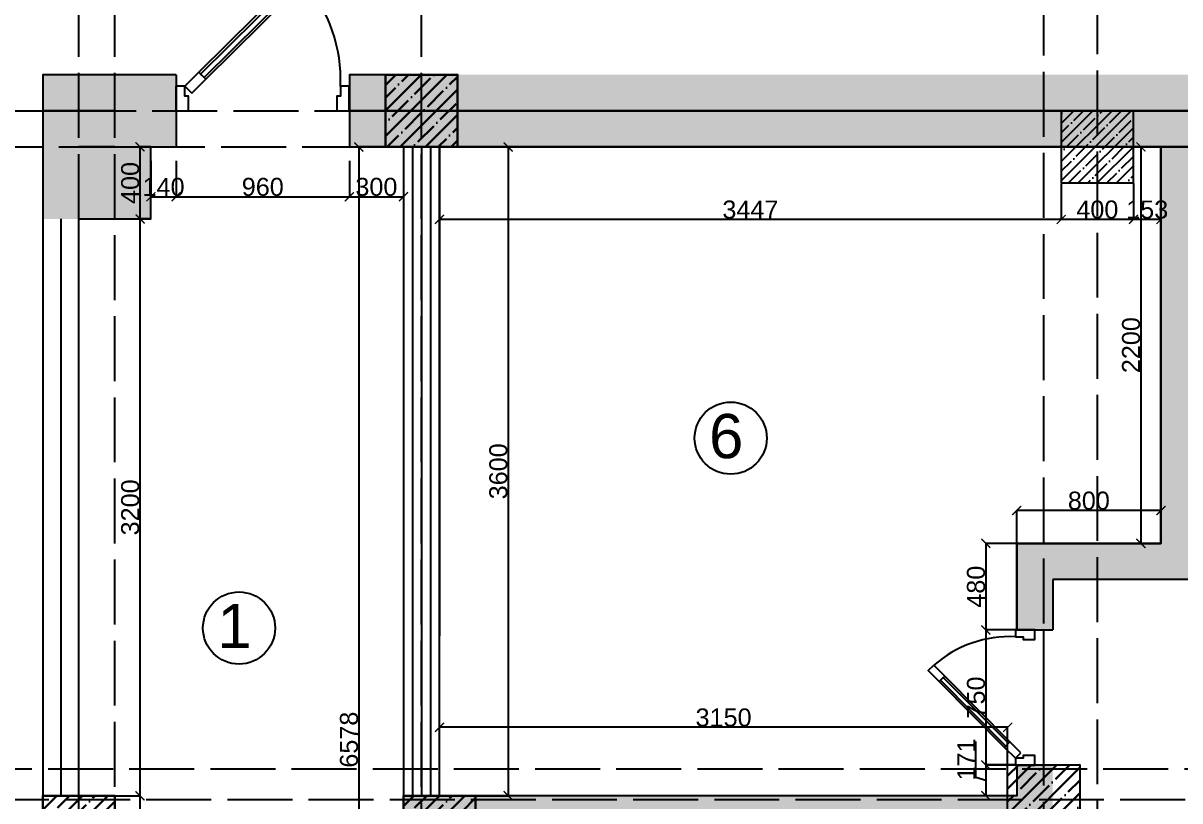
# Model space of a CAD drawing. Header units: millimetres. Extents: x -6014 to 220479, y -27718 to 28747.
# Drawn here: x 191234 to 197647, y 19573 to 23888 of the extents above; entities that cross this region are included whole.
import ezdxf

# ---------------------------------------------------------------- set-up
doc = ezdxf.new("R2010")
doc.units = ezdxf.units.MM
doc.header["$MEASUREMENT"] = 0
doc.linetypes.add('ACAD_ISO02W100', pattern=[15, 12, -3])
doc.layers.add('Plan 1', color=7, linetype='Continuous')
doc.layers.add('Plan 2', color=7, linetype='Continuous')
doc.styles.get("Standard").update_dxf_attribs({"font": 'arial.ttf'})
doc.dimstyles.new('GOST', dxfattribs={"dimtxt": 190, "dimasz": 100, "dimexe": 0.18, "dimexo": 0.06, "dimgap": 3, "dimtad": 1, "dimdec": 0, "dimzin": 0, "dimdsep": 46, "dimtxsty": 'Standard', "dimblk": 'ARCHTICK', "dimcen": 0.09, "dimclrt": 256, "dimadec": 0, "dimazin": 0, "dimtfac": 1, "dimtdec": 0, "dimtofl": 0, "dimtmove": 0, "dimatfit": 3, "dimldrblk": 'ARCHTICK', "dimfxl": 200, "dimfxlon": 1, "dimtolj": 1, "dimtzin": 0, "dimarcsym": 0})
pattern_1 = [(45, (138868.72, 0), (-70.71068, 70.71068), []), (45, (138939.43, -2e-14), (-70.71068, 70.71068), [125, -25, 0, -25])]

# ---------------------------------------------------------------- blocks, each defined once
blk = doc.blocks.new('A$C3C032968')
for p, q in [((0, 0), (0, 100)), ((0, 100), (0, 0)), ((700, 0), (700, 100)), ((700, 0), (700, 100))]:
    blk.add_line(p, q)
for points in [[(517.5, 522.4), (460.7, 466.1), (432.5, 494.5), (489.3, 550.8)], [(120, 128), (460.7, 466.1), (432.5, 494.5), (91.8, 156.4)], [(112.9, 135.1), (453.6, 473.2), (439.5, 487.4), (98.8, 149.3)], [(63.2, 71.6), (120, 128), (91.8, 156.4), (35, 100)], [(35, 100), (0, 100), (0, 0), (50, 0), (50, 50), (50, 60), (35, 60)], [(665, 100), (665, 60), (650, 60), (650, 50), (650, 0), (700, 0), (700, 100)]]:
    blk.add_lwpolyline(points, close=True)
blk.add_arc((72.4, 128.7), 593.3, 357.2313, 41.4937)
blk = doc.blocks.new('_ArchTick')
at = {"color": 0, "linetype": 'ByBlock', "const_width": 0.15}
blk.add_lwpolyline([(-0.5, -0.5), (0.5, 0.5)], dxfattribs=at)
blk = doc.blocks.new('*D42')
at = {"color": 0, "lineweight": -2, "transparency": 16777216}
for p, q in [((193542.6, 22998.6), (193542.6, 22798.4)), ((196989.9, 22998.6), (196989.9, 22798.4)), ((196989.9, 22798.6), (193542.6, 22798.6))]:
    blk.add_line(p, q, dxfattribs=at)
at = {"layer": 'Defpoints', "color": 0, "transparency": 16777216}
for p in [(193542.6, 23774.8), (196989.9, 23574.8), (193542.6, 22798.6)]:
    blk.add_point(p, dxfattribs=at)
at = {"color": 0, "lineweight": -2, "transparency": 16777216, "xscale": 50, "yscale": 50, "zscale": 50, "rotation": 180}
blk.add_blockref('_ArchTick', (193542.6, 22798.6), dxfattribs=at)
at = {"color": 0, "lineweight": -2, "transparency": 16777216, "xscale": 50, "yscale": 50, "zscale": 50}
blk.add_blockref('_ArchTick', (196989.9, 22798.6), dxfattribs=at)
at = {"transparency": 16777216, "insert": (195266.3, 22852.7), "char_height": 100, "attachment_point": 5}
blk.add_mtext('\\A1;3447', dxfattribs=at)
blk = doc.blocks.new('*D106')
at = {"color": 0, "lineweight": -2, "transparency": 16777216}
for p, q in [((193723.3, 23201), (193923.5, 23201)), ((193923.3, 23201), (193923.3, 19601)), ((193723.3, 19601), (193923.5, 19601))]:
    blk.add_line(p, q, dxfattribs=at)
at = {"layer": 'Defpoints', "color": 0, "transparency": 16777216}
for p in [(193542.6, 23201), (193542.6, 19601), (193923.3, 19601)]:
    blk.add_point(p, dxfattribs=at)
at = {"color": 0, "lineweight": -2, "transparency": 16777216, "xscale": 50, "yscale": 50, "zscale": 50}
for p, rotation in [((193923.3, 23201), 90), ((193923.3, 19601), 270)]:
    blk.add_blockref('_ArchTick', p, dxfattribs=dict(at, rotation=rotation))
at = {"transparency": 16777216, "insert": (193869.2, 21401), "char_height": 100, "attachment_point": 5, "rotation": 90}
blk.add_mtext('\\A1;3600', dxfattribs=at)
blk = doc.blocks.new('*D107')
at = {"color": 0, "lineweight": -2, "transparency": 16777216}
for p, q in [((193542.6, 19780.8), (193542.6, 19980.9)), ((196692.6, 19980.8), (193542.6, 19980.8)), ((196692.6, 19780.8), (196692.6, 19980.9))]:
    blk.add_line(p, q, dxfattribs=at)
at = {"layer": 'Defpoints', "color": 0, "transparency": 16777216}
for p in [(193542.6, 19980.8), (193542.6, 19601), (196692.6, 19601)]:
    blk.add_point(p, dxfattribs=at)
at = {"color": 0, "lineweight": -2, "transparency": 16777216, "xscale": 50, "yscale": 50, "zscale": 50, "rotation": 180}
blk.add_blockref('_ArchTick', (193542.6, 19980.8), dxfattribs=at)
at = {"color": 0, "lineweight": -2, "transparency": 16777216, "xscale": 50, "yscale": 50, "zscale": 50}
blk.add_blockref('_ArchTick', (196692.6, 19980.8), dxfattribs=at)
at = {"transparency": 16777216, "insert": (195117.6, 20034.8), "char_height": 100, "attachment_point": 5}
blk.add_mtext('\\A1;3150', dxfattribs=at)
blk = doc.blocks.new('*D70')
at = {"color": 0, "lineweight": -2, "transparency": 16777216}
for p, q in [((189942.6, 22801), (189742.5, 22801)), ((189742.6, 19401), (189742.6, 22801)), ((189942.6, 19401), (189742.5, 19401))]:
    blk.add_line(p, q, dxfattribs=at)
at = {"layer": 'Defpoints', "color": 0, "transparency": 16777216}
for p in [(189742.6, 22801), (191542.6, 22801), (191542.6, 19401)]:
    blk.add_point(p, dxfattribs=at)
at = {"color": 0, "lineweight": -2, "transparency": 16777216, "xscale": 100, "yscale": 100, "zscale": 100}
for p, rotation in [((189742.6, 22801), 90), ((189742.6, 19401), 270)]:
    blk.add_blockref('_ArchTick', p, dxfattribs=dict(at, rotation=rotation))
at = {"transparency": 16777216, "insert": (189642.6, 21101), "char_height": 190, "attachment_point": 5, "rotation": 90}
blk.add_mtext('\\A1;3400', dxfattribs=at)
blk = doc.blocks.new('*D71')
at = {"color": 0, "lineweight": -2, "transparency": 16777216}
for p, q in [((189942.6, 23401), (189742.5, 23401)), ((189742.6, 22801), (189742.6, 23401)), ((189942.6, 22801), (189742.5, 22801))]:
    blk.add_line(p, q, dxfattribs=at)
at = {"layer": 'Defpoints', "color": 0, "transparency": 16777216}
for p in [(189742.6, 23401), (193442.6, 23401), (191542.6, 22801)]:
    blk.add_point(p, dxfattribs=at)
at = {"color": 0, "lineweight": -2, "transparency": 16777216, "xscale": 100, "yscale": 100, "zscale": 100}
for p, rotation in [((189742.6, 23401), 90), ((189742.6, 22801), 270)]:
    blk.add_blockref('_ArchTick', p, dxfattribs=dict(at, rotation=rotation))
at = {"transparency": 16777216, "insert": (189642.6, 23101), "char_height": 190, "attachment_point": 5, "rotation": 90}
blk.add_mtext('\\A1;600', dxfattribs=at)
blk = doc.blocks.new('*D61')
at = {"color": 0, "lineweight": -2, "transparency": 16777216}
for p, q in [((189142.6, 23401), (188942.5, 23401)), ((188942.6, 19401), (188942.6, 23401)), ((189142.6, 19401), (188942.5, 19401))]:
    blk.add_line(p, q, dxfattribs=at)
at = {"layer": 'Defpoints', "color": 0, "transparency": 16777216}
for p in [(188942.6, 23401), (193442.6, 23401), (191542.6, 19401)]:
    blk.add_point(p, dxfattribs=at)
at = {"color": 0, "lineweight": -2, "transparency": 16777216, "xscale": 100, "yscale": 100, "zscale": 100}
for p, rotation in [((188942.6, 23401), 90), ((188942.6, 19401), 270)]:
    blk.add_blockref('_ArchTick', p, dxfattribs=dict(at, rotation=rotation))
at = {"transparency": 16777216, "insert": (188842.6, 21401), "char_height": 190, "attachment_point": 5, "rotation": 90}
blk.add_mtext('\\A1;4000', dxfattribs=at)
blk = doc.blocks.new('*D63')
at = {"color": 0, "lineweight": -2, "transparency": 16777216}
for p, q in [((188342.6, 23401), (188142.5, 23401)), ((188142.6, 13001), (188142.6, 23401)), ((188342.6, 13001), (188142.5, 13001))]:
    blk.add_line(p, q, dxfattribs=at)
at = {"layer": 'Defpoints', "color": 0, "transparency": 16777216}
for p in [(188142.6, 23401), (193442.6, 23401), (193442.6, 13001)]:
    blk.add_point(p, dxfattribs=at)
at = {"color": 0, "lineweight": -2, "transparency": 16777216, "xscale": 100, "yscale": 100, "zscale": 100}
for p, rotation in [((188142.6, 23401), 90), ((188142.6, 13001), 270)]:
    blk.add_blockref('_ArchTick', p, dxfattribs=dict(at, rotation=rotation))
at = {"transparency": 16777216, "insert": (188042.6, 18201), "char_height": 190, "attachment_point": 5, "rotation": 90}
blk.add_mtext('\\A1;10400', dxfattribs=at)
blk = doc.blocks.new('*D64')
at = {"color": 0, "lineweight": -2, "transparency": 16777216}
for p, q in [((191542.6, 25001), (191542.6, 25201.2)), ((191542.6, 25201), (192082.6, 25201)), ((192082.6, 25001), (192082.6, 25201.2))]:
    blk.add_line(p, q, dxfattribs=at)
at = {"layer": 'Defpoints', "color": 0, "transparency": 16777216}
for p in [(192082.6, 25201), (191542.6, 22801), (192082.6, 22801)]:
    blk.add_point(p, dxfattribs=at)
at = {"color": 0, "lineweight": -2, "transparency": 16777216, "xscale": 100, "yscale": 100, "zscale": 100, "rotation": 180}
blk.add_blockref('_ArchTick', (191542.6, 25201), dxfattribs=at)
at = {"color": 0, "lineweight": -2, "transparency": 16777216, "xscale": 100, "yscale": 100, "zscale": 100}
blk.add_blockref('_ArchTick', (192082.6, 25201), dxfattribs=at)
at = {"transparency": 16777216, "insert": (191812.6, 25301), "char_height": 190, "attachment_point": 5}
blk.add_mtext('\\A1;540', dxfattribs=at)
blk = doc.blocks.new('*D65')
at = {"color": 0, "lineweight": -2, "transparency": 16777216}
for p, q in [((192082.6, 25001), (192082.6, 25201.2)), ((192082.6, 25201), (193042.6, 25201)), ((193042.6, 25001), (193042.6, 25201.2))]:
    blk.add_line(p, q, dxfattribs=at)
at = {"layer": 'Defpoints', "color": 0, "transparency": 16777216}
for p in [(193042.6, 25201), (193042.6, 23601), (192082.6, 22801)]:
    blk.add_point(p, dxfattribs=at)
at = {"color": 0, "lineweight": -2, "transparency": 16777216, "xscale": 100, "yscale": 100, "zscale": 100, "rotation": 180}
blk.add_blockref('_ArchTick', (192082.6, 25201), dxfattribs=at)
at = {"color": 0, "lineweight": -2, "transparency": 16777216, "xscale": 100, "yscale": 100, "zscale": 100}
blk.add_blockref('_ArchTick', (193042.6, 25201), dxfattribs=at)
at = {"transparency": 16777216, "insert": (192562.6, 25301), "char_height": 190, "attachment_point": 5}
blk.add_mtext('\\A1;960', dxfattribs=at)
blk = doc.blocks.new('*D72')
at = {"color": 0, "lineweight": -2, "transparency": 16777216}
for p, q in [((193042.6, 25001), (193042.6, 25201.2)), ((193042.6, 25201), (193442.6, 25201)), ((193442.6, 25001), (193442.6, 25201.2))]:
    blk.add_line(p, q, dxfattribs=at)
at = {"layer": 'Defpoints', "color": 0, "transparency": 16777216}
for p in [(193442.6, 25201), (193042.6, 23601), (193442.6, 23401)]:
    blk.add_point(p, dxfattribs=at)
at = {"color": 0, "lineweight": -2, "transparency": 16777216, "xscale": 100, "yscale": 100, "zscale": 100, "rotation": 180}
blk.add_blockref('_ArchTick', (193042.6, 25201), dxfattribs=at)
at = {"color": 0, "lineweight": -2, "transparency": 16777216, "xscale": 100, "yscale": 100, "zscale": 100}
blk.add_blockref('_ArchTick', (193442.6, 25201), dxfattribs=at)
at = {"transparency": 16777216, "insert": (193276.1, 25402.7), "char_height": 190, "attachment_point": 5}
blk.add_mtext('\\A1;400', dxfattribs=at)
blk = doc.blocks.new('*D37')
at = {"color": 0, "lineweight": -2, "transparency": 16777216}
for p, q in [((193442.6, 25001), (193442.6, 25201.2)), ((193442.6, 25201), (196892.8, 25201)), ((196892.8, 25001), (196892.8, 25201.2))]:
    blk.add_line(p, q, dxfattribs=at)
at = {"layer": 'Defpoints', "color": 0, "transparency": 16777216}
for p in [(196892.8, 25201), (193442.6, 23401), (196892.8, 23201)]:
    blk.add_point(p, dxfattribs=at)
at = {"color": 0, "lineweight": -2, "transparency": 16777216, "xscale": 100, "yscale": 100, "zscale": 100, "rotation": 180}
blk.add_blockref('_ArchTick', (193442.6, 25201), dxfattribs=at)
at = {"color": 0, "lineweight": -2, "transparency": 16777216, "xscale": 100, "yscale": 100, "zscale": 100}
blk.add_blockref('_ArchTick', (196892.8, 25201), dxfattribs=at)
at = {"transparency": 16777216, "insert": (195167.7, 25301.1), "char_height": 190, "attachment_point": 5}
blk.add_mtext('\\A1;3450', dxfattribs=at)
blk = doc.blocks.new('*D38')
at = {"color": 0, "lineweight": -2, "transparency": 16777216}
for p, q in [((196892.8, 25001), (196892.8, 25201.2)), ((196892.8, 25201), (197189.9, 25201)), ((197189.9, 25001), (197189.9, 25201.2))]:
    blk.add_line(p, q, dxfattribs=at)
at = {"layer": 'Defpoints', "color": 0, "transparency": 16777216}
for p in [(197189.9, 25201), (196892.8, 23201), (197189.9, 23201)]:
    blk.add_point(p, dxfattribs=at)
at = {"color": 0, "lineweight": -2, "transparency": 16777216, "xscale": 100, "yscale": 100, "zscale": 100, "rotation": 180}
blk.add_blockref('_ArchTick', (196892.8, 25201), dxfattribs=at)
at = {"color": 0, "lineweight": -2, "transparency": 16777216, "xscale": 100, "yscale": 100, "zscale": 100}
blk.add_blockref('_ArchTick', (197189.9, 25201), dxfattribs=at)
at = {"transparency": 16777216, "insert": (197074.9, 25402.7), "char_height": 190, "attachment_point": 5}
blk.add_mtext('\\A1;297', dxfattribs=at)
blk = doc.blocks.new('*D39')
at = {"color": 0, "lineweight": -2, "transparency": 16777216}
for p, q in [((197189.9, 25001), (197189.9, 25201.2)), ((197189.9, 25201), (198342.4, 25201)), ((198342.4, 25001), (198342.4, 25201.2))]:
    blk.add_line(p, q, dxfattribs=at)
at = {"layer": 'Defpoints', "color": 0, "transparency": 16777216}
for p in [(198342.4, 25201), (198342.4, 23401), (197189.9, 23201)]:
    blk.add_point(p, dxfattribs=at)
at = {"color": 0, "lineweight": -2, "transparency": 16777216, "xscale": 100, "yscale": 100, "zscale": 100, "rotation": 180}
blk.add_blockref('_ArchTick', (197189.9, 25201), dxfattribs=at)
at = {"color": 0, "lineweight": -2, "transparency": 16777216, "xscale": 100, "yscale": 100, "zscale": 100}
blk.add_blockref('_ArchTick', (198342.4, 25201), dxfattribs=at)
at = {"transparency": 16777216, "insert": (197766.2, 25301.1), "char_height": 190, "attachment_point": 5}
blk.add_mtext('\\A1;1153', dxfattribs=at)
blk = doc.blocks.new('*D90')
at = {"color": 0, "lineweight": -2, "transparency": 16777216}
for p, q in [((197192.6, 11401), (197192.6, 11200.9)), ((198342.4, 11401), (198342.4, 11200.9)), ((197192.6, 11201), (198342.4, 11201))]:
    blk.add_line(p, q, dxfattribs=at)
at = {"layer": 'Defpoints', "color": 0, "transparency": 16777216}
for p in [(198342.4, 19751), (197192.6, 13001), (198342.4, 11201)]:
    blk.add_point(p, dxfattribs=at)
at = {"color": 0, "lineweight": -2, "transparency": 16777216, "xscale": 100, "yscale": 100, "zscale": 100, "rotation": 180}
blk.add_blockref('_ArchTick', (197192.6, 11201), dxfattribs=at)
at = {"color": 0, "lineweight": -2, "transparency": 16777216, "xscale": 100, "yscale": 100, "zscale": 100}
blk.add_blockref('_ArchTick', (198342.4, 11201), dxfattribs=at)
at = {"transparency": 16777216, "insert": (197767.5, 11301), "char_height": 190, "attachment_point": 5}
blk.add_mtext('\\A1;1150', dxfattribs=at)
blk = doc.blocks.new('*D83')
at = {"color": 0, "lineweight": -2, "transparency": 16777216}
for p, q in [((197389.9, 22998.8), (197389.9, 22798.6)), ((197542.6, 22998.8), (197542.6, 22798.6)), ((197542.6, 22798.8), (197389.9, 22798.8))]:
    blk.add_line(p, q, dxfattribs=at)
at = {"layer": 'Defpoints', "color": 0, "transparency": 16777216}
for p in [(197389.9, 23201), (197542.6, 23201), (197389.9, 22798.8)]:
    blk.add_point(p, dxfattribs=at)
at = {"color": 0, "lineweight": -2, "transparency": 16777216, "xscale": 50, "yscale": 50, "zscale": 50, "rotation": 180}
blk.add_blockref('_ArchTick', (197389.9, 22798.8), dxfattribs=at)
at = {"color": 0, "lineweight": -2, "transparency": 16777216, "xscale": 50, "yscale": 50, "zscale": 50}
blk.add_blockref('_ArchTick', (197542.6, 22798.8), dxfattribs=at)
at = {"transparency": 16777216, "insert": (197466.3, 22852.9), "char_height": 100, "attachment_point": 5}
blk.add_mtext('\\A1;153', dxfattribs=at)
blk = doc.blocks.new('*D84')
at = {"color": 0, "lineweight": -2, "transparency": 16777216}
for p, q in [((196989.9, 22987.1), (196989.9, 22798.6)), ((197389.9, 22998.8), (197389.9, 22798.6)), ((197389.9, 22798.8), (196989.9, 22798.8))]:
    blk.add_line(p, q, dxfattribs=at)
at = {"layer": 'Defpoints', "color": 0, "transparency": 16777216}
for p in [(197389.9, 23201), (196989.9, 22987.2), (196989.9, 22798.8)]:
    blk.add_point(p, dxfattribs=at)
at = {"color": 0, "lineweight": -2, "transparency": 16777216, "xscale": 50, "yscale": 50, "zscale": 50, "rotation": 180}
blk.add_blockref('_ArchTick', (196989.9, 22798.8), dxfattribs=at)
at = {"color": 0, "lineweight": -2, "transparency": 16777216, "xscale": 50, "yscale": 50, "zscale": 50}
blk.add_blockref('_ArchTick', (197389.9, 22798.8), dxfattribs=at)
at = {"transparency": 16777216, "insert": (197189.9, 22852.9), "char_height": 100, "attachment_point": 5}
blk.add_mtext('\\A1;400', dxfattribs=at)
blk = doc.blocks.new('*D96')
at = {"color": 0, "lineweight": -2, "transparency": 16777216}
for p, q in [((197542.6, 23201), (197431.1, 23201)), ((197431.3, 23201), (197431.3, 21001)), ((197542.6, 21001), (197431.1, 21001))]:
    blk.add_line(p, q, dxfattribs=at)
at = {"layer": 'Defpoints', "color": 0, "transparency": 16777216}
for p in [(197542.6, 23201), (197431.3, 21001), (197542.6, 21001)]:
    blk.add_point(p, dxfattribs=at)
at = {"color": 0, "lineweight": -2, "transparency": 16777216, "xscale": 50, "yscale": 50, "zscale": 50}
for p, rotation in [((197431.3, 23201), 90), ((197431.3, 21001), 270)]:
    blk.add_blockref('_ArchTick', p, dxfattribs=dict(at, rotation=rotation))
at = {"transparency": 16777216, "insert": (197377.2, 22101), "char_height": 100, "attachment_point": 5, "rotation": 90}
blk.add_mtext('\\A1;2200', dxfattribs=at)
blk = doc.blocks.new('*D97')
at = {"color": 0, "lineweight": -2, "transparency": 16777216}
for p, q in [((193295.1, 23201), (193094.9, 23201)), ((193095.1, 23201), (193095.1, 16623.4)), ((193295.1, 16623.4), (193094.9, 16623.4))]:
    blk.add_line(p, q, dxfattribs=at)
at = {"layer": 'Defpoints', "color": 0, "transparency": 16777216}
for p in [(193342.6, 23201), (193095.1, 16623.4), (193342.6, 16623.4)]:
    blk.add_point(p, dxfattribs=at)
at = {"color": 0, "lineweight": -2, "transparency": 16777216, "xscale": 50, "yscale": 50, "zscale": 50}
for p, rotation in [((193095.1, 23201), 90), ((193095.1, 16623.4), 270)]:
    blk.add_blockref('_ArchTick', p, dxfattribs=dict(at, rotation=rotation))
at = {"transparency": 16777216, "insert": (193041.1, 19912.2), "char_height": 100, "attachment_point": 5, "rotation": 90}
blk.add_mtext('\\A1;6578', dxfattribs=at)
blk = doc.blocks.new('*D87')
at = {"color": 0, "lineweight": -2, "transparency": 16777216}
for p, q in [((191742.7, 19601), (191882.4, 19601)), ((191882.2, 19201), (191882.2, 19601)), ((191682.2, 19201), (191882.4, 19201))]:
    blk.add_line(p, q, dxfattribs=at)
at = {"layer": 'Defpoints', "color": 0, "transparency": 16777216}
for p in [(191742.6, 19601), (191882.2, 19601), (191542.6, 19201)]:
    blk.add_point(p, dxfattribs=at)
at = {"color": 0, "lineweight": -2, "transparency": 16777216, "xscale": 50, "yscale": 50, "zscale": 50}
for p, rotation in [((191882.2, 19601), 90), ((191882.2, 19201), 270)]:
    blk.add_blockref('_ArchTick', p, dxfattribs=dict(at, rotation=rotation))
at = {"transparency": 16777216, "insert": (191828.1, 19401), "char_height": 100, "attachment_point": 5, "rotation": 90}
blk.add_mtext('\\A1;400', dxfattribs=at)
blk = doc.blocks.new('*D88')
at = {"color": 0, "lineweight": -2, "transparency": 16777216}
for p, q in [((191942.6, 22801), (191882, 22801)), ((191882.2, 19601), (191882.2, 22801)), ((191742.7, 19601), (191882.4, 19601))]:
    blk.add_line(p, q, dxfattribs=at)
at = {"layer": 'Defpoints', "color": 0, "transparency": 16777216}
for p in [(191882.2, 22801), (191942.6, 22801), (191742.6, 19601)]:
    blk.add_point(p, dxfattribs=at)
at = {"color": 0, "lineweight": -2, "transparency": 16777216, "xscale": 50, "yscale": 50, "zscale": 50}
for p, rotation in [((191882.2, 22801), 90), ((191882.2, 19601), 270)]:
    blk.add_blockref('_ArchTick', p, dxfattribs=dict(at, rotation=rotation))
at = {"transparency": 16777216, "insert": (191828.1, 21201), "char_height": 100, "attachment_point": 5, "rotation": 90}
blk.add_mtext('\\A1;3200', dxfattribs=at)
blk = doc.blocks.new('*D89')
at = {"color": 0, "lineweight": -2, "transparency": 16777216}
for p, q in [((191942.6, 23201), (191882, 23201)), ((191882.2, 22801), (191882.2, 23201)), ((191942.6, 22801), (191882, 22801))]:
    blk.add_line(p, q, dxfattribs=at)
at = {"layer": 'Defpoints', "color": 0, "transparency": 16777216}
for p in [(191882.2, 23201), (191942.6, 23201), (191942.6, 22801)]:
    blk.add_point(p, dxfattribs=at)
at = {"color": 0, "lineweight": -2, "transparency": 16777216, "xscale": 50, "yscale": 50, "zscale": 50}
for p, rotation in [((191882.2, 23201), 90), ((191882.2, 22801), 270)]:
    blk.add_blockref('_ArchTick', p, dxfattribs=dict(at, rotation=rotation))
at = {"transparency": 16777216, "insert": (191828.1, 23001), "char_height": 100, "attachment_point": 5, "rotation": 90}
blk.add_mtext('\\A1;400', dxfattribs=at)
blk = doc.blocks.new('*D99')
at = {"color": 0, "lineweight": -2, "transparency": 16777216}
for p, q in [((191942.6, 23124.6), (191942.6, 22924.4)), ((192082.6, 23124.6), (192082.6, 22924.4)), ((191942.6, 22924.6), (192082.6, 22924.6))]:
    blk.add_line(p, q, dxfattribs=at)
at = {"layer": 'Defpoints', "color": 0, "transparency": 16777216}
for p in [(191942.6, 23201), (192082.6, 23201), (192082.6, 22924.6)]:
    blk.add_point(p, dxfattribs=at)
at = {"color": 0, "lineweight": -2, "transparency": 16777216, "xscale": 50, "yscale": 50, "zscale": 50, "rotation": 180}
blk.add_blockref('_ArchTick', (191942.6, 22924.6), dxfattribs=at)
at = {"color": 0, "lineweight": -2, "transparency": 16777216, "xscale": 50, "yscale": 50, "zscale": 50}
blk.add_blockref('_ArchTick', (192082.6, 22924.6), dxfattribs=at)
at = {"transparency": 16777216, "insert": (192012.6, 22978.6), "char_height": 100, "attachment_point": 5}
blk.add_mtext('\\A1;140', dxfattribs=at)
blk = doc.blocks.new('*D100')
at = {"color": 0, "lineweight": -2, "transparency": 16777216}
for p, q in [((192082.6, 23124.6), (192082.6, 22924.4)), ((193042.6, 23124.6), (193042.6, 22924.4)), ((192082.6, 22924.6), (193042.6, 22924.6))]:
    blk.add_line(p, q, dxfattribs=at)
at = {"layer": 'Defpoints', "color": 0, "transparency": 16777216}
for p in [(192082.6, 23201), (193042.6, 23201), (193042.6, 22924.6)]:
    blk.add_point(p, dxfattribs=at)
at = {"color": 0, "lineweight": -2, "transparency": 16777216, "xscale": 50, "yscale": 50, "zscale": 50, "rotation": 180}
blk.add_blockref('_ArchTick', (192082.6, 22924.6), dxfattribs=at)
at = {"color": 0, "lineweight": -2, "transparency": 16777216, "xscale": 50, "yscale": 50, "zscale": 50}
blk.add_blockref('_ArchTick', (193042.6, 22924.6), dxfattribs=at)
at = {"transparency": 16777216, "insert": (192562.6, 22978.6), "char_height": 100, "attachment_point": 5}
blk.add_mtext('\\A1;960', dxfattribs=at)
blk = doc.blocks.new('*D101')
at = {"color": 0, "lineweight": -2, "transparency": 16777216}
for p, q in [((193042.6, 23124.6), (193042.6, 22924.4)), ((193342.6, 23124.6), (193342.6, 22924.4)), ((193042.6, 22924.6), (193342.6, 22924.6))]:
    blk.add_line(p, q, dxfattribs=at)
at = {"layer": 'Defpoints', "color": 0, "transparency": 16777216}
for p in [(193042.6, 23201), (193342.6, 23201), (193342.6, 22924.6)]:
    blk.add_point(p, dxfattribs=at)
at = {"color": 0, "lineweight": -2, "transparency": 16777216, "xscale": 50, "yscale": 50, "zscale": 50, "rotation": 180}
blk.add_blockref('_ArchTick', (193042.6, 22924.6), dxfattribs=at)
at = {"color": 0, "lineweight": -2, "transparency": 16777216, "xscale": 50, "yscale": 50, "zscale": 50}
blk.add_blockref('_ArchTick', (193342.6, 22924.6), dxfattribs=at)
at = {"transparency": 16777216, "insert": (193192.6, 22978.7), "char_height": 100, "attachment_point": 5}
blk.add_mtext('\\A1;300', dxfattribs=at)
blk = doc.blocks.new('*D102')
at = {"color": 0, "lineweight": -2, "transparency": 16777216}
for p, q in [((196742.6, 21001.1), (196742.6, 21184)), ((197542.6, 21183.8), (196742.6, 21183.8)), ((197542.6, 21001.1), (197542.6, 21184))]:
    blk.add_line(p, q, dxfattribs=at)
at = {"layer": 'Defpoints', "color": 0, "transparency": 16777216}
for p in [(196742.6, 21183.8), (196742.6, 21001), (197542.6, 21001)]:
    blk.add_point(p, dxfattribs=at)
at = {"color": 0, "lineweight": -2, "transparency": 16777216, "xscale": 50, "yscale": 50, "zscale": 50, "rotation": 180}
blk.add_blockref('_ArchTick', (196742.6, 21183.8), dxfattribs=at)
at = {"color": 0, "lineweight": -2, "transparency": 16777216, "xscale": 50, "yscale": 50, "zscale": 50}
blk.add_blockref('_ArchTick', (197542.6, 21183.8), dxfattribs=at)
at = {"transparency": 16777216, "insert": (197142.6, 21237.8), "char_height": 100, "attachment_point": 5}
blk.add_mtext('\\A1;800', dxfattribs=at)
blk = doc.blocks.new('*D103')
at = {"color": 0, "lineweight": -2, "transparency": 16777216}
for p, q in [((196742.6, 21001), (196571.4, 21001)), ((196742.6, 20521), (196571.4, 20521))]:
    blk.add_line(p, q, dxfattribs=at)
at = {"color": 0, "lineweight": -3, "transparency": 16777216}
blk.add_line((196571.6, 21001), (196571.6, 20521), dxfattribs=at)
at = {"layer": 'Defpoints', "color": 0, "transparency": 16777216}
for p in [(196742.6, 21001), (196571.6, 20521), (196742.6, 20521)]:
    blk.add_point(p, dxfattribs=at)
at = {"color": 0, "lineweight": -3, "transparency": 16777216, "xscale": 50, "yscale": 50, "zscale": 50}
for p, rotation in [((196571.6, 21001), 90), ((196571.6, 20521), 270)]:
    blk.add_blockref('_ArchTick', p, dxfattribs=dict(at, rotation=rotation))
at = {"transparency": 16777216, "insert": (196517.5, 20761), "char_height": 100, "attachment_point": 5, "rotation": 90}
blk.add_mtext('\\A1;480', dxfattribs=at)
blk = doc.blocks.new('*D104')
at = {"color": 0, "lineweight": -2, "transparency": 16777216}
for p, q in [((196742.6, 20521), (196571.4, 20521)), ((196735.5, 19771.3), (196571.4, 19771.3))]:
    blk.add_line(p, q, dxfattribs=at)
at = {"color": 0, "lineweight": -3, "transparency": 16777216}
blk.add_line((196571.6, 20521), (196571.6, 19771.3), dxfattribs=at)
at = {"layer": 'Defpoints', "color": 0, "transparency": 16777216}
for p in [(196742.6, 20521), (196571.6, 19771.3), (196735.5, 19771.3)]:
    blk.add_point(p, dxfattribs=at)
at = {"color": 0, "lineweight": -3, "transparency": 16777216, "xscale": 50, "yscale": 50, "zscale": 50}
for p, rotation in [((196571.6, 20521), 90), ((196571.6, 19771.3), 270)]:
    blk.add_blockref('_ArchTick', p, dxfattribs=dict(at, rotation=rotation))
at = {"transparency": 16777216, "insert": (196517.5, 20146.2), "char_height": 100, "attachment_point": 5, "rotation": 90}
blk.add_mtext('\\A1;750', dxfattribs=at)
blk = doc.blocks.new('*D105')
at = {"color": 0, "lineweight": -3, "transparency": 16777216}
for p, q in [((196516.7, 19703), (196516.7, 19901.2)), ((196571.6, 19772), (196571.6, 19601)), ((196571.6, 19686.5), (196516.7, 19703))]:
    blk.add_line(p, q, dxfattribs=at)
at = {"color": 0, "lineweight": -2, "transparency": 16777216}
for p, q in [((196735.5, 19772), (196571.4, 19772)), ((196692.6, 19601), (196571.4, 19601))]:
    blk.add_line(p, q, dxfattribs=at)
at = {"layer": 'Defpoints', "color": 0, "transparency": 16777216}
for p in [(196735.5, 19772), (196571.6, 19601), (196692.6, 19601)]:
    blk.add_point(p, dxfattribs=at)
at = {"color": 0, "lineweight": -3, "transparency": 16777216, "xscale": 50, "yscale": 50, "zscale": 50}
for p, rotation in [((196571.6, 19772), 90), ((196571.6, 19601), 270)]:
    blk.add_blockref('_ArchTick', p, dxfattribs=dict(at, rotation=rotation))
at = {"transparency": 16777216, "insert": (196463.5, 19802.1), "char_height": 100, "attachment_point": 5, "rotation": 90}
blk.add_mtext('\\A1;171', dxfattribs=at)
blk = doc.blocks.new('*D45')
at = {"color": 0, "lineweight": -2, "transparency": 16777216}
for p, q in [((206092.6, 19580.7), (206292.8, 19580.7)), ((206292.6, 13001), (206292.6, 19580.7)), ((206092.6, 13001), (206292.8, 13001))]:
    blk.add_line(p, q, dxfattribs=at)
at = {"layer": 'Defpoints', "color": 0, "transparency": 16777216}
for p in [(197192.6, 19580.7), (206292.6, 19580.7), (197192.6, 13001)]:
    blk.add_point(p, dxfattribs=at)
at = {"color": 0, "lineweight": -2, "transparency": 16777216, "xscale": 100, "yscale": 100, "zscale": 100}
for p, rotation in [((206292.6, 19580.7), 90), ((206292.6, 13001), 270)]:
    blk.add_blockref('_ArchTick', p, dxfattribs=dict(at, rotation=rotation))
at = {"transparency": 16777216, "insert": (206192.6, 16290.9), "char_height": 190, "attachment_point": 5, "rotation": 90}
blk.add_mtext('\\A1;6580', dxfattribs=at)
blk = doc.blocks.new('*D46')
at = {"color": 0, "lineweight": -2, "transparency": 16777216}
for p, q in [((206588.3, 19754.6), (206588.3, 20161.9)), ((206292.6, 19665.9), (206588.3, 19754.6)), ((206092.6, 19751), (206292.8, 19751)), ((206292.6, 19580.7), (206292.6, 19751)), ((206092.6, 19580.7), (206292.8, 19580.7))]:
    blk.add_line(p, q, dxfattribs=at)
at = {"layer": 'Defpoints', "color": 0, "transparency": 16777216}
for p in [(198342.6, 19751), (206292.6, 19751), (197192.6, 19580.7)]:
    blk.add_point(p, dxfattribs=at)
at = {"color": 0, "lineweight": -2, "transparency": 16777216, "xscale": 100, "yscale": 100, "zscale": 100}
for p, rotation in [((206292.6, 19751), 90), ((206292.6, 19580.7), 270)]:
    blk.add_blockref('_ArchTick', p, dxfattribs=dict(at, rotation=rotation))
at = {"transparency": 16777216, "insert": (206488.3, 19958.2), "char_height": 190, "attachment_point": 5, "rotation": 90}
blk.add_mtext('\\A1;170', dxfattribs=at)
blk = doc.blocks.new('*D55')
at = {"color": 0, "lineweight": -2, "transparency": 16777216}
for p, q in [((191542.6, 26601), (191542.6, 26801.2)), ((191542.6, 26801), (204492.6, 26801)), ((204492.6, 26601), (204492.6, 26801.2))]:
    blk.add_line(p, q, dxfattribs=at)
at = {"layer": 'Defpoints', "color": 0, "transparency": 16777216}
for p in [(204492.6, 26801), (204492.6, 19441.2), (191542.6, 19401)]:
    blk.add_point(p, dxfattribs=at)
at = {"color": 0, "lineweight": -2, "transparency": 16777216, "xscale": 100, "yscale": 100, "zscale": 100, "rotation": 180}
blk.add_blockref('_ArchTick', (191542.6, 26801), dxfattribs=at)
at = {"color": 0, "lineweight": -2, "transparency": 16777216, "xscale": 100, "yscale": 100, "zscale": 100}
blk.add_blockref('_ArchTick', (204492.6, 26801), dxfattribs=at)
at = {"transparency": 16777216, "insert": (198017.6, 26901), "char_height": 190, "attachment_point": 5}
blk.add_mtext('\\A1;12950', dxfattribs=at)
blk = doc.blocks.new('*D33')
at = {"color": 0, "lineweight": -2, "transparency": 16777216}
for p, q in [((191542.6, 25800.7), (191542.6, 26000.9)), ((191542.6, 26000.7), (192082.6, 26000.7)), ((192082.6, 25800.7), (192082.6, 26000.9))]:
    blk.add_line(p, q, dxfattribs=at)
at = {"layer": 'Defpoints', "color": 0, "transparency": 16777216}
for p in [(192082.6, 26000.7), (191542.6, 23600.7), (192082.6, 23600.7)]:
    blk.add_point(p, dxfattribs=at)
at = {"color": 0, "lineweight": -2, "transparency": 16777216, "xscale": 100, "yscale": 100, "zscale": 100, "rotation": 180}
blk.add_blockref('_ArchTick', (191542.6, 26000.7), dxfattribs=at)
at = {"color": 0, "lineweight": -2, "transparency": 16777216, "xscale": 100, "yscale": 100, "zscale": 100}
blk.add_blockref('_ArchTick', (192082.6, 26000.7), dxfattribs=at)
at = {"transparency": 16777216, "insert": (191812.6, 26100.7), "char_height": 190, "attachment_point": 5}
blk.add_mtext('\\A1;540', dxfattribs=at)
blk = doc.blocks.new('*D34')
at = {"color": 0, "lineweight": -2, "transparency": 16777216}
for p, q in [((192082.6, 25800.7), (192082.6, 26000.9)), ((192082.6, 26000.7), (193042.6, 26000.7)), ((193042.6, 25800.7), (193042.6, 26000.9))]:
    blk.add_line(p, q, dxfattribs=at)
at = {"layer": 'Defpoints', "color": 0, "transparency": 16777216}
for p in [(193042.6, 26000.7), (193042.6, 24400.7), (192082.6, 23600.7)]:
    blk.add_point(p, dxfattribs=at)
at = {"color": 0, "lineweight": -2, "transparency": 16777216, "xscale": 100, "yscale": 100, "zscale": 100, "rotation": 180}
blk.add_blockref('_ArchTick', (192082.6, 26000.7), dxfattribs=at)
at = {"color": 0, "lineweight": -2, "transparency": 16777216, "xscale": 100, "yscale": 100, "zscale": 100}
blk.add_blockref('_ArchTick', (193042.6, 26000.7), dxfattribs=at)
at = {"transparency": 16777216, "insert": (192562.6, 26100.7), "char_height": 190, "attachment_point": 5}
blk.add_mtext('\\A1;960', dxfattribs=at)

msp = doc.modelspace()

# ---------------------------------------------------------------- hatches: boundary and pattern name
at = {"ltscale": 50, "true_color": 0x636466, "transparency": 33554687}
h = msp.add_hatch(color=251, dxfattribs=at)
h.dxf.hatch_style = 1
h.paths.add_polyline_path([(204692.64065, 13201.03302), (204292.64065, 13201.03302), (191742.64065, 13201.03302), (191342.64065, 13201.03302), (191342.64065, 12801.03302), (204692.64065, 12801.03302)])
h.paths.add_polyline_path([(193542.64065, 15773.40484), (191742.64065, 15773.40484), (191742.64065, 15573.40484), (193542.64065, 15573.40484)])
h.paths.add_polyline_path([(202342.64065, 19751.03302), (198342.64065, 19751.03302), (198342.64065, 19931.41622), (198142.64065, 19931.41622), (198142.64065, 19551.03302), (202342.64065, 19551.03302)])
h.paths.add_polyline_path([(193618.7942, 17801.03302), (193542.64065, 17801.03302), (193542.64065, 17601.03302), (193618.7942, 17601.03302)], flags=17)
h.paths.add_polyline_path([(191742.64065, 15773.40484), (191342.64065, 15773.40484), (191342.64065, 15573.40484), (191742.64065, 15573.40484), (191742.64065, 15601.03302)])
h.paths.add_polyline_path([(194392.64065, 17601.03302), (194392.64065, 17801.03302), (194218.7942, 17801.03302), (194218.7942, 17601.03302)], flags=17)
h.paths.add_polyline_path([(202592.64065, 19841.23296), (202342.64065, 19841.23296), (202342.64065, 19751.03302), (202592.64065, 19751.03302)])
h.paths.add_polyline_path([(192082.64065, 23201.03302), (192082.64065, 23601.03302), (191342.64065, 23601.03302), (191342.64065, 23201.03302)])
h.paths.add_polyline_path([(193042.64065, 23601.03302), (193042.64065, 23201.03302), (193542.64065, 23201.03302), (197542.64065, 23201.03302), (204292.64065, 23201.03302), (204692.64065, 23201.03302), (204692.64065, 23601.03302)])
h.paths.add_polyline_path([(196942.64065, 19771.03302), (196742.64065, 19771.03302), (196742.64065, 19601.03302), (193542.64065, 19601.03302), (193342.64065, 19601.03302), (193342.64065, 16623.40484), (193542.64065, 16623.40484), (193542.64065, 17601.03302), (193542.64065, 19401.03302), (194442.64065, 19401.03302), (194442.64065, 18875.20521), (194642.64065, 18875.20521), (194642.64065, 19401.03302), (196692.64065, 19401.03302), (196942.64065, 19401.03302)])
h.paths.add_polyline_path([(198142.64065, 20701.03302), (198342.64065, 20701.03302), (198342.64065, 21001.03302), (197742.64065, 21001.03302), (197742.64065, 23201.03302), (197542.64065, 23201.03302), (197542.64065, 21001.03302), (196742.64065, 21001.03302), (196742.64065, 20521.03302), (196942.64065, 20521.03302), (196942.64065, 20801.03302), (198142.64065, 20801.03302)])
at = {"lineweight": 30, "transparency": 33554687}
h = msp.add_hatch(dxfattribs=at)
h.set_pattern_fill('ANSI35', color=1, scale=400)
h.set_pattern_definition(pattern_1)
h.paths.add_polyline_path([(193242.64065, 23601.03302), (193242.64065, 23201.03302), (193642.64065, 23201.03302), (193642.64065, 23601.03302)])
at = {"transparency": 33554687}
h = msp.add_hatch(dxfattribs=at)
h.set_pattern_fill('ANSI35', color=1, scale=300)
h.set_pattern_definition([(45, (138868.72, 0), (-53.03301, 53.03301), []), (45, (138921.75, -1e-14), (-53.03301, 53.03301), [93.75, -18.75, 0, -18.75])])
h.paths.add_polyline_path([(197389.90282, 23401.03302), (196989.90282, 23401.03302), (196989.90282, 23001.03302), (197389.90282, 23001.03302)])
at = {"true_color": 0x636466, "transparency": 33554687}
h = msp.add_hatch(color=251, dxfattribs=at)
h.dxf.hatch_style = 1
h.paths.add_polyline_path([(191542.64065, 23201.03302), (191342.64065, 23201.03302), (191342.64065, 22801.03302), (191542.64065, 22801.03302)])
h = msp.add_hatch(color=251, dxfattribs=at)
h.dxf.hatch_style = 1
h.paths.add_polyline_path([(191942.64065, 23201.03302), (191542.64065, 23201.03302), (191542.64065, 22801.03302), (191942.64065, 22801.03302)])
at = {"lineweight": 30, "transparency": 33554687}
h = msp.add_hatch(dxfattribs=at)
h.set_pattern_fill('ANSI35', color=1, scale=400)
h.set_pattern_definition(pattern_1)
h.paths.add_polyline_path([(196692.64065, 19771.96929), (196692.64065, 19371.96929), (197092.64065, 19371.96929), (197092.64065, 19771.96929)])
h = msp.add_hatch(dxfattribs=at)
h.set_pattern_fill('ANSI35', color=1, scale=400)
h.set_pattern_definition(pattern_1)
h.paths.add_polyline_path([(191342.64065, 19601.03302), (191342.64065, 19201.03302), (191742.64065, 19201.03302), (191742.64065, 19601.03302)])
h = msp.add_hatch(dxfattribs=at)
h.set_pattern_fill('ANSI35', color=1, scale=400)
h.set_pattern_definition(pattern_1)
h.paths.add_polyline_path([(193342.64065, 19601.03302), (193342.64065, 19201.03302), (193742.64065, 19201.03302), (193742.64065, 19601.03302)])

# ---------------------------------------------------------------- linework, layer by layer
at = {"color": 18, "true_color": 0x000000}
for p, q in [((191742.64065, 23201.03302), (192082.64065, 23201.03302)), ((193042.64065, 23201.03302), (204292.64065, 23201.03302)), ((196742.64065, 21001.03302), (196742.64065, 20521.03302)), ((198142.64065, 20801.03302), (196942.64065, 20801.03302))]:
    msp.add_line(p, q, dxfattribs=at)
at = {"color": 152, "true_color": 0x2776bb}
msp.add_line((191542.64065, 19601.03302), (191542.64065, 22801.03302), dxfattribs=at)
for p, q in [((196742.64065, 20521.03302), (196942.64065, 20521.03302)), ((196892.81359, 19771.96929), (196892.81359, 20521.96929))]:
    msp.add_line(p, q)
at = {"color": 18, "true_color": 0x000000}
for points in [[(192082.64065, 23601.03302), (191342.64065, 23601.03302), (191342.64065, 12801.03302), (204692.64065, 12801.03302)], [(191942.64065, 23201.03302), (192082.64065, 23201.03302)], [(193042.64065, 23201.03302), (193342.64065, 23201.03302), (193342.64065, 16623.40484)], [(193342.64065, 23201.03302), (193342.64065, 16741.03302)], [(193542.64065, 23201.03302), (193342.64065, 23201.03302)], [(193542.64065, 23201.03302), (193542.64065, 20488.17636)], [(193542.64065, 23201.03302), (196742.64065, 23201.03302)], [(193542.64065, 23201.03302), (197542.64065, 23201.03302)], [(196742.64065, 19771.96929), (196742.64065, 19601.03302), (193542.64065, 19601.03302), (193542.64065, 23201.03302)], [(196742.64065, 20521.03302), (196742.64065, 21001.03302), (197542.64065, 21001.03302), (197542.64065, 23201.03302)], [(197542.64065, 23201.03302), (197742.64065, 23201.03302), (197742.64065, 21001.03302)], [(196942.64065, 20801.03302), (196942.64065, 20521.03302)], [(191742.64065, 19201.03302), (191742.64065, 19601.03302)]]:
    msp.add_lwpolyline(points, dxfattribs=at)
for points in [[(192082.64065, 23601.03302), (192082.64065, 23201.03302)], [(193242.64065, 23601.03302), (193042.64065, 23601.03302), (193042.64065, 23201.03302)], [(191542.64065, 22801.03302), (191942.64065, 22801.03302), (191942.64065, 23201.03302)]]:
    msp.add_lwpolyline(points)
at = {"color": 18, "lineweight": 30, "true_color": 0x000000}
for points in [[(193242.64065, 23201.03302), (193642.64065, 23201.03302), (193642.64065, 23601.03302), (193242.64065, 23601.03302)], [(191342.64065, 23401.03302), (191742.64065, 23401.03302), (191742.64065, 23401.03302), (191342.64065, 23401.03302)], [(191342.64065, 19201.03302), (191742.64065, 19201.03302), (191742.64065, 19601.03302), (191342.64065, 19601.03302)], [(193342.64065, 19201.03302), (193742.64065, 19201.03302), (193742.64065, 19601.03302), (193342.64065, 19601.03302)]]:
    msp.add_lwpolyline(points, close=True, dxfattribs=at)
for points in [[(204692.64065, 23401.03302), (193042.64065, 23401.03302)], [(193542.64065, 23201.03302), (197542.64065, 23201.03302), (197542.64065, 21001.03302), (196742.64065, 21001.03302), (196742.64065, 20521.03302)]]:
    msp.add_lwpolyline(points, dxfattribs=at)
for points in [[(196989.90282, 23001.03302), (197389.90282, 23001.03302), (197389.90282, 23401.03302), (196989.90282, 23401.03302)], [(196692.64065, 19771.96929), (197092.98653, 19771.96929), (197092.98653, 19371.96929), (196692.64065, 19371.96929)]]:
    msp.add_lwpolyline(points, close=True)
at = {"color": 152, "true_color": 0x2776bb}
for points in [[(191342.64065, 23201.03302), (191342.64065, 19601.03302)], [(191742.64065, 23201.03302), (191542.64065, 23201.03302)], [(193642.64065, 23201.03302), (193242.64065, 23201.03302)], [(193392.64065, 23201.03302), (193392.64065, 19601.03302)], [(193442.64065, 23201.03302), (193442.64065, 19601.03302)], [(193492.64065, 23201.03302), (193492.64065, 19601.03302)], [(197842.64065, 23201.03302), (197442.64065, 23201.03302)], [(191442.64065, 22801.03302), (191442.64065, 19601.03302)], [(191542.64065, 13401.03302), (191542.64065, 19601.03302)], [(193542.64065, 19601.03302), (193342.64065, 19601.03302)]]:
    msp.add_lwpolyline(points, dxfattribs=at)
at = {"layer": 'Plan 1', "color": 251, "linetype": 'ACAD_ISO02W100', "ltscale": 30, "true_color": 0x636466}
for p, q in [((197189.90282, 19214.84552), (197189.90282, 28129.55639)), ((191542.64065, 19201.03302), (191542.64065, 27501.03302)), ((191742.64065, 19201.03302), (191742.64065, 27501.03302)), ((193442.64065, 19201.03302), (193442.64065, 27501.03302)), ((196892.81359, 19207.28992), (196892.81359, 27507.28992)), ((187449.84476, 23401.03302), (208592.64065, 23401.03302)), ((187831.95315, 23201.03302), (208529.8854, 23201.03302)), ((187772.76933, 19751.03302), (208592.64065, 19751.03302)), ((187416.63988, 19580.74269), (209269.32379, 19580.74269))]:
    msp.add_line(p, q, dxfattribs=at)
at = {"layer": 'Plan 2'}
for centre in [(195157.15842, 21585.26002), (192431.11379, 20531.71011)]:
    msp.add_circle(centre, 200, dxfattribs=at)

# ---------------------------------------------------------------- block references
at = {"layer": 'Plan 2', "xscale": 1.369107515369514, "yscale": 1.369107515369514, "zscale": 1.369107515369514}
msp.add_blockref('A$C3C032968', (192082.64065, 23401.03304), dxfattribs=at)
at = {"layer": 'Plan 2', "xscale": 1.071092138435143, "yscale": 1.071092138435143, "zscale": 1.071092138435143, "rotation": 90.00000000000001}
msp.add_blockref('A$C3C032968', (196842.64063, 19771.26851), dxfattribs=at)

# ---------------------------------------------------------------- texts
at = {"layer": 'Plan 2', "char_height": 245.41227, "attachment_point": 1}
for s, insert in [('6', (195036.80949, 21719.36153)), ('1', (192310.76486, 20665.81163))]:
    msp.add_mtext_dynamic_manual_height_columns(s, width=245.4122714, gutter_width=0.81804, heights=[0], dxfattribs=dict(at, insert=insert))

# ---------------------------------------------------------------- dimensions: what is measured, and where the dimension line sits
for base, p1, p2, picture, middle in [((204492.64065, 26801.03302), (191542.64065, 19401.03302), (204492.64065, 19441.23296), '*D55', (198017.64065, 26901.04189)), ((192082.64065, 26000.67302), (191542.64065, 23600.67302), (192082.64065, 23600.67302), '*D33', (191812.64065, 26100.68189)), ((192082.64065, 25201.03302), (191542.64065, 22801.03302), (192082.64065, 22801.03302), '*D64', (191812.64065, 25301.04189))]:
    dim = msp.add_linear_dim(base=base, p1=p1, p2=p2, dimstyle='GOST')
    dim.commit()
    dim.dimension.update_dxf_attribs({"geometry": picture, "text_midpoint": middle})
for base, p1, p2, override, picture, middle in [((193042.64065, 26000.67302), (192082.64065, 23600.67302), (193042.64065, 24400.67302), {"dimtmove": 1}, '*D34', (192562.64065, 26100.68189)), ((193442.64065, 25201.03302), (193042.64065, 23601.03302), (193442.64065, 23401.03302), {"dimtmove": 1}, '*D72', (193276.14731, 25402.73076)), ((197189.90282, 25201.03302), (196892.81359, 23201.03302), (197189.90282, 23201.03302), {"dimtmove": 1}, '*D38', (197074.86487, 25402.73076)), ((193042.64065, 25201.03302), (192082.64065, 22801.03302), (193042.64065, 23601.03302), {"dimtmove": 1}, '*D65', (192562.64065, 25301.04189)), ((196892.81359, 25201.03302), (193442.64065, 23401.03302), (196892.81359, 23201.03302), {"dimtmove": 1}, '*D37', (195167.72712, 25301.10669)), ((198342.43027, 25201.03302), (197189.90282, 23201.03302), (198342.43027, 23401.03302), {"dimtmove": 1}, '*D39', (197766.16655, 25301.10669)), ((193542.64065, 22798.62531), (196989.90282, 23574.79682), (193542.64065, 23774.79682), {"dimtxt": 100, "dimasz": 50, "dimtmove": 1}, '*D42', (195266.27174, 22852.71672)), ((193042.64065, 22924.57584), (192082.64065, 23201.03302), (193042.64065, 23201.03302), {"dimtxt": 100, "dimasz": 50, "dimtmove": 1}, '*D100', (192562.64065, 22978.63313)), ((193342.64065, 22924.57584), (193042.64065, 23201.03302), (193342.64065, 23201.03302), {"dimtxt": 100, "dimasz": 50, "dimtmove": 1}, '*D101', (193192.64065, 22978.66724)), ((196989.90282, 22798.80531), (197389.90282, 23201.03302), (196989.90282, 22987.17797), {"dimtxt": 100, "dimasz": 50, "dimtmove": 1}, '*D84', (197189.90282, 22852.86261)), ((196742.64065, 21183.77907), (197542.64065, 21001.03302), (196742.64065, 21001.03302), {"dimtxt": 100, "dimasz": 50}, '*D102', (197142.64065, 21237.83637)), ((193542.64065, 19980.75533), (196692.64065, 19601.03302), (193542.64065, 19601.03302), {"dimtxt": 100, "dimasz": 50}, '*D107', (195117.64065, 20034.84674)), ((198342.43027, 11201.03302), (197192.64065, 13001.03302), (198342.43027, 19751.03302), {"dimtmove": 1}, '*D90', (197767.53546, 11301.04189))]:
    dim = msp.add_linear_dim(base=base, p1=p1, p2=p2, dimstyle='GOST', override=override)
    dim.commit()
    dim.dimension.update_dxf_attribs({"geometry": picture, "text_midpoint": middle})
for base, p1, p2, picture, middle in [((188142.64065, 23401.03302), (193442.64065, 13001.03302), (193442.64065, 23401.03302), '*D63', (188042.63178, 18201.03302)), ((206292.64065, 19580.74269), (197192.64065, 13001.03302), (197192.64065, 19580.74269), '*D45', (206192.63178, 16290.88786))]:
    dim = msp.add_linear_dim(base=base, p1=p1, p2=p2, angle=90, dimstyle='GOST')
    dim.commit()
    dim.dimension.update_dxf_attribs({"geometry": picture, "text_midpoint": middle})
for base, p1, p2, override, picture, middle in [((188942.64065, 23401.03302), (191542.64065, 19401.03302), (193442.64065, 23401.03302), {"dimtmove": 1}, '*D61', (188842.63178, 21401.03302)), ((189742.64065, 23401.03302), (191542.64065, 22801.03302), (193442.64065, 23401.03302), {"dimtmove": 1}, '*D71', (189642.63178, 23101.03302)), ((191882.17162, 23201.03302), (191942.64065, 22801.03302), (191942.64065, 23201.03302), {"dimtxt": 100, "dimasz": 50, "dimtmove": 1}, '*D89', (191828.11432, 23001.03302)), ((193095.12418, 16623.40484), (193342.64065, 23201.03302), (193342.64065, 16623.40484), {"dimtxt": 100, "dimasz": 50}, '*D97', (193041.06688, 19912.21893)), ((193923.29238, 19601.03302), (193542.64065, 23201.03302), (193542.64065, 19601.03302), {"dimtxt": 100, "dimasz": 50}, '*D106', (193869.20098, 21401.03302)), ((197431.26785, 21001.03302), (197542.64065, 23201.03302), (197542.64065, 21001.03302), {"dimtxt": 100, "dimasz": 50}, '*D96', (197377.21055, 22101.03302)), ((189742.64065, 22801.03302), (191542.64065, 19401.03302), (191542.64065, 22801.03302), {"dimtmove": 1}, '*D70', (189642.56698, 21101.03302)), ((191882.17162, 22801.03302), (191742.64065, 19601.03302), (191942.64065, 22801.03302), {"dimtxt": 100, "dimasz": 50, "dimtmove": 1}, '*D88', (191828.08022, 21201.03302)), ((196571.55515, 20521.03302), (196742.64065, 21001.03302), (196742.64065, 20521.03302), {"dimtxt": 100, "dimasz": 50, "dimlwd": 65533}, '*D103', (196517.49785, 20761.03302)), ((196571.55515, 19771.26853), (196742.64065, 20521.03302), (196735.53143, 19771.26853), {"dimtxt": 100, "dimasz": 50, "dimtmove": 1, "dimlwd": 65533}, '*D104', (196517.49785, 20146.15077)), ((206292.64065, 19751.03302), (197192.64065, 19580.74269), (198342.64065, 19751.03302), {"dimtmove": 1}, '*D46', (206488.33838, 19757.59984)), ((196571.55515, 19601.03302), (196735.53143, 19771.96929), (196692.64065, 19601.03302), {"dimtxt": 100, "dimasz": 50, "dimtmove": 1, "dimlwd": 65533}, '*D105', (196463.46587, 19705.96655)), ((191882.17162, 19601.03302), (191542.64065, 19201.03302), (191742.64065, 19601.03302), {"dimtxt": 100, "dimasz": 50, "dimtmove": 1}, '*D87', (191828.11432, 19401.03302))]:
    dim = msp.add_linear_dim(base=base, p1=p1, p2=p2, angle=90, dimstyle='GOST', override=override)
    dim.commit()
    dim.dimension.update_dxf_attribs({"geometry": picture, "text_midpoint": middle})
for base, p1, p2, picture, middle in [((192082.64065, 22924.57584), (191942.64065, 23201.03302), (192082.64065, 23201.03302), '*D99', (192012.64065, 22924.57584)), ((197389.90282, 22798.80531), (197542.64065, 23201.03302), (197389.90282, 23201.03302), '*D83', (197466.27174, 22798.80531))]:
    dim = msp.add_linear_dim(base=base, p1=p1, p2=p2, dimstyle='GOST', override={"dimtxt": 100, "dimasz": 50})
    dim.commit()
    dim.dimension.update_dxf_attribs({"geometry": picture, "text_midpoint": middle, "dimtype": 160})

doc.saveas('drawing.dxf')
